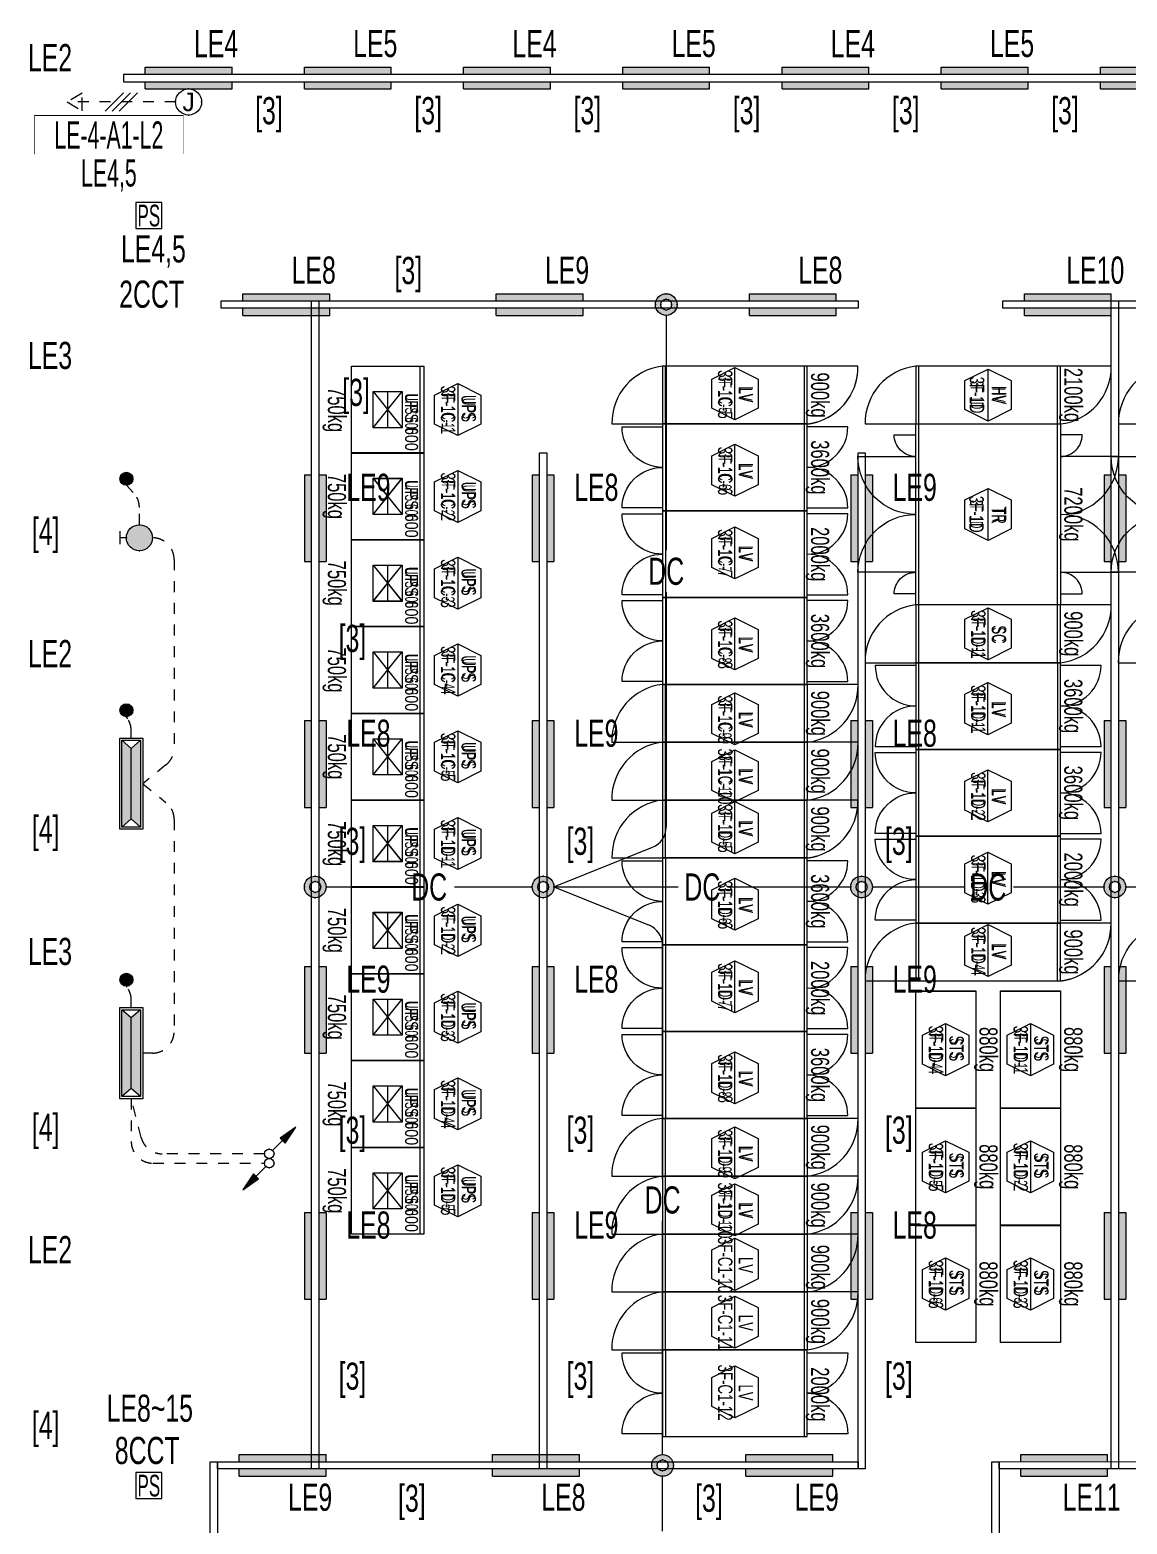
# Model space of a CAD drawing. Header units: millimetres. Extents: x 86947 to 500447, y -530175 to 1059536.
# Drawn here: x 100711 to 115873, y 483193 to 503852 of the extents above; entities that cross this region are included whole.
import ezdxf
from ezdxf.enums import TextEntityAlignment as Align

# ---------------------------------------------------------------- set-up
doc = ezdxf.new("R2010")
doc.units = ezdxf.units.MM
doc.header["$LTSCALE"] = 150
doc.set_wipeout_variables(frame=1)
doc.linetypes.add('D1', pattern=[3, 1, -1, 1])
for name, color, linetype in [('------01 Distribution Panel', 3, 'Continuous'), ('------03 Lighting Fixture', 3, 'Continuous'), ('------04 Lighting Switch', 2, 'Continuous'), ('------04 Number of Strands (가닥수)', 1, 'Continuous'), ('-----20 General Symbol', 3, 'Continuous'), ('-----23 Concealed or Exposed Wire', 4, 'D1'), ('-----25 Emergency Lighting Embeded Wire in Ceiling or Wall', 1, 'Continuous'), ('-----28 Race Way', 1, 'Continuous'), ('-----33 Equipment', 5, 'Continuous'), ('-----36 Dimension', 1, 'Continuous')]:
    doc.layers.add(name, color=color, linetype=linetype)
doc.styles.add('ELEC', font='Dotum.ttf')

# ---------------------------------------------------------------- blocks, each defined once
blk = doc.blocks.new('D01')
at = {"linetype": 'Continuous'}
blk.add_circle((0, 0), 150, dxfattribs=at)
for p in [(-150, 0), (0, 150), (150, 0), (0, -150)]:
    blk.add_point(p)
blk = doc.blocks.new('E01')
h = blk.add_hatch(color=256)
edge = h.paths.add_edge_path(flags=17)
edge.add_arc((0, 0), 75, 0, 360)
edge = h.paths.add_edge_path()
edge.add_arc((0, 0), 150, 0, 360)
blk.add_blockref('D01', (0, 0))
at = {"xscale": 0.5, "yscale": 0.5, "zscale": 0.5}
blk.add_blockref('D01', (0, 0), dxfattribs=at)
blk = doc.blocks.new('*U16')
blk.add_lwpolyline([(150, 0), (-150, 0), (-150, -300), (150, -300)], close=True)
at = {"style": 'ELEC', "width": 0.6}
blk.add_text('PS', height=250, dxfattribs=at).set_placement((0, -150), align=Align.MIDDLE)
blk = doc.blocks.new('*U13')
h = blk.add_hatch(color=256)
edge = h.paths.add_edge_path()
edge.add_arc((0, -75), 75, 0, 360)
blk.add_circle((0, -75), 75)
blk = doc.blocks.new('D06')
for p, q in [((-75, 0), (0, 0)), ((0, -75), (0, 75))]:
    blk.add_line(p, q)
at = {"linetype": 'Continuous'}
blk.add_circle((-225, 0), 150, dxfattribs=at)
for p in [(-375, 0), (-225, 150), (-75, 0), (-225, -150)]:
    blk.add_point(p)
blk = doc.blocks.new('E06')
blk.add_hatch(color=256).paths.add_polyline_path([(-75, 0, 1), (-375, 0, 1)])
blk.add_blockref('D06', (0, 0))
blk = doc.blocks.new('벽부 비상등')
h = blk.add_hatch(color=0)
h.dxf.hatch_style = 1
h.paths.add_polyline_path([(0, 488), (-128, 600), (-128, -600), (0, -488)])
h = blk.add_hatch(color=0)
h.dxf.hatch_style = 1
h.paths.add_polyline_path([(128, 600), (0, 488), (0, -488), (128, -600)])
at = {"color": 1}
for p, q in [((-128, 600), (0, 488)), ((0, 488), (128, 600)), ((0, -488), (0, 488)), ((-128, -600), (0, -488)), ((0, -488), (128, -600))]:
    blk.add_line(p, q, dxfattribs=at)
blk.add_lwpolyline([(158, -630), (158, 630), (-158, 630), (-158, -630)], close=True)
blk.add_lwpolyline([(128, -600), (128, 600), (-128, 600), (-128, -600)], close=True, dxfattribs=at)
blk = doc.blocks.new('E17')
h = blk.add_hatch(color=256)
h.paths.add_polyline_path([(600, 100), (-600, 100), (-600, 0), (600, 0)])
h.paths.add_polyline_path([(600, -100), (-600, -100), (-600, -200), (600, -200)])
for p, q in [((-600, 100), (600, 100)), ((-600, 100), (-600, 0)), ((600, 100), (600, 0)), ((600, 100), (600, 0)), ((-600, -100), (-600, -200)), ((-600, -200), (600, -200)), ((600, -100), (600, -200))]:
    blk.add_line(p, q)
blk = doc.blocks.new('O01')
blk.add_hatch(color=256).paths.add_polyline_path([(-149, -218), (-218, -149), (-368, -368)])
blk.add_line((-46, -46), (-184, -184))
blk.add_lwpolyline([(-368, -368), (-149, -218), (-218, -149), (-368, -368)])
blk.add_circle((0, 0), 65)
for p in [(-65, 0), (-65, 0), (0, 65), (0, 65), (65, 0), (65, 0), (0, -65), (0, -65)]:
    blk.add_point(p)
blk = doc.blocks.new('O04')
blk.add_circle((0, 0), 150)
for p in [(-150, 0), (0, 150), (150, 0), (0, -150)]:
    blk.add_point(p)
at = {"style": 'ELEC'}
blk.add_text('J', height=214, dxfattribs=at).set_placement((0, 0), align=Align.MIDDLE)
blk = doc.blocks.new('O07')
blk.add_lwpolyline([(0, -100), (173, 0), (0, 100)], close=True)
blk = doc.blocks.new('1234')
at = {"layer": '-----33 Equipment'}
for p, q in [((358404, 676199), (358404, 677402)), ((361795, 676603), (361795, 677403)), ((363713, 676603), (363713, 677403)), ((365295, 676603), (365295, 677403)), ((367213, 676603), (367213, 677403)), ((357753, 677052), (358155, 676552)), ((357753, 676552), (358155, 677052)), ((357954, 677052), (357954, 676552)), ((358604, 677002, 0), (358924, 677162, 0)), ((358604, 676601, 0), (358604, 677002, 0)), ((358924, 677162, 0), (358924, 676442, 0)), ((358924, 677162, 0), (359244, 677002, 0)), ((359244, 677002, 0), (359244, 676601, 0)), ((358924, 676442, 0), (358604, 676601, 0)), ((359244, 676601, 0), (358924, 676442, 0)), ((361793, 676603), (361793, 675403)), ((363711, 676603), (363711, 675403)), ((365295, 674103), (365295, 676603)), ((367209, 674103), (367209, 676603)), ((358404, 674999), (358404, 676202)), ((358604, 675802, 0), (358924, 675962, 0)), ((358924, 675962, 0), (358924, 675242, 0)), ((358924, 675962, 0), (359244, 675802, 0)), ((357753, 675852), (358155, 675352)), ((357753, 675352), (358155, 675852)), ((357954, 675852), (357954, 675352)), ((358604, 675401, 0), (358604, 675802, 0)), ((359244, 675802, 0), (359244, 675401, 0)), ((358924, 675242, 0), (358604, 675401, 0)), ((359244, 675401, 0), (358924, 675242, 0)), ((361793, 675403), (361793, 674203)), ((363711, 675403), (363711, 674203)), ((358404, 673799), (358404, 675002)), ((358604, 674602, 0), (358924, 674762, 0)), ((358924, 674762, 0), (358924, 674042, 0)), ((358924, 674762, 0), (359244, 674602, 0)), ((357753, 674652), (358155, 674152)), ((357753, 674152), (358155, 674652)), ((357954, 674652), (357954, 674152)), ((358604, 674201, 0), (358604, 674602, 0)), ((359244, 674602, 0), (359244, 674201, 0)), ((358924, 674042, 0), (358604, 674201, 0)), ((359244, 674201, 0), (358924, 674042, 0)), ((361793, 674203), (361793, 673003)), ((363711, 674203), (363711, 673003)), ((365293, 673303), (365293, 674103)), ((367213, 673303), (367213, 674103)), ((358404, 672599), (358404, 673802)), ((358604, 673402, 0), (358924, 673562, 0)), ((358924, 673562, 0), (358924, 672842, 0)), ((358924, 673562, 0), (359244, 673402, 0)), ((357753, 673452), (358155, 672952)), ((357753, 672952), (358155, 673452)), ((357954, 673452), (357954, 672952)), ((358604, 673001, 0), (358604, 673402, 0)), ((359244, 673402, 0), (359244, 673001, 0)), ((365292, 673303), (365292, 672103)), ((367210, 673303), (367210, 672103)), ((358924, 672842, 0), (358604, 673001, 0)), ((359244, 673001, 0), (358924, 672842, 0)), ((361794, 672203), (361794, 673003)), ((363714, 672203), (363714, 673003)), ((358404, 671399), (358404, 672602)), ((357753, 672252), (358155, 671752)), ((357753, 671752), (358155, 672252)), ((357954, 672252), (357954, 671752)), ((358604, 672202, 0), (358924, 672362, 0)), ((358924, 672362, 0), (358924, 671642, 0)), ((358924, 672362, 0), (359244, 672202, 0)), ((358604, 671801, 0), (358604, 672202, 0)), ((359244, 672202, 0), (359244, 671801, 0)), ((361794, 671403), (361794, 672203)), ((363714, 671403), (363714, 672203)), ((365292, 672103), (365292, 670903)), ((367210, 672103), (367210, 670903)), ((358924, 671642, 0), (358604, 671801, 0)), ((359244, 671801, 0), (358924, 671642, 0)), ((358404, 670199), (358404, 671402)), ((361795, 670603), (361795, 671403)), ((363713, 670603), (363713, 671403)), ((357753, 671052), (358155, 670552)), ((357753, 670552), (358155, 671052)), ((357954, 671052), (357954, 670552)), ((358604, 671002, 0), (358924, 671162, 0)), ((358604, 670601, 0), (358604, 671002, 0)), ((358924, 671162, 0), (358924, 670442, 0)), ((358924, 671162, 0), (359244, 671002, 0)), ((359244, 671002, 0), (359244, 670601, 0)), ((365292, 670903), (365292, 669703)), ((367210, 670903), (367210, 669703)), ((358924, 670442, 0), (358604, 670601, 0)), ((359244, 670601, 0), (358924, 670442, 0)), ((361793, 670603), (361793, 669403)), ((363711, 670603), (363711, 669403)), ((358404, 668999), (358404, 670202)), ((357753, 669852), (358155, 669352)), ((357753, 669352), (358155, 669852)), ((357954, 669852), (357954, 669352)), ((358604, 669802, 0), (358924, 669962, 0)), ((358604, 669401, 0), (358604, 669802, 0)), ((358924, 669962, 0), (358924, 669242, 0)), ((358924, 669962, 0), (359244, 669802, 0)), ((359244, 669802, 0), (359244, 669401, 0)), ((365294, 668903), (365294, 669703)), ((367212, 668903), (367212, 669703)), ((358924, 669242, 0), (358604, 669401, 0)), ((359244, 669401, 0), (358924, 669242, 0)), ((361793, 669403), (361793, 668203)), ((363711, 669403), (363711, 668203)), ((358404, 667799), (358404, 669002)), ((358604, 668602, 0), (358924, 668762, 0)), ((358924, 668762, 0), (358924, 668042, 0)), ((358924, 668762, 0), (359244, 668602, 0)), ((357753, 668652), (358155, 668152)), ((357753, 668152), (358155, 668652)), ((357954, 668652), (357954, 668152)), ((358604, 668201, 0), (358604, 668602, 0)), ((359244, 668602, 0), (359244, 668201, 0)), ((358924, 668042, 0), (358604, 668201, 0)), ((359244, 668201, 0), (358924, 668042, 0)), ((361793, 668203), (361793, 667003)), ((358404, 666599), (358404, 667802)), ((358604, 667402, 0), (358924, 667562, 0)), ((358924, 667562, 0), (358924, 666842, 0)), ((358924, 667562, 0), (359244, 667402, 0)), ((357753, 667452), (358155, 666952)), ((357753, 666952), (358155, 667452)), ((357954, 667452), (357954, 666952)), ((358604, 667001, 0), (358604, 667402, 0)), ((359244, 667402, 0), (359244, 667001, 0)), ((358924, 666842, 0), (358604, 667001, 0)), ((359244, 667001, 0), (358924, 666842, 0)), ((361794, 666203), (361794, 667003)), ((363714, 666203), (363714, 667003)), ((358404, 665399), (358404, 666602)), ((357753, 666252), (358155, 665752)), ((357753, 665752), (358155, 666252)), ((357954, 666252), (357954, 665752)), ((358604, 666202, 0), (358924, 666362, 0)), ((358924, 666362, 0), (358924, 665642, 0)), ((358924, 666362, 0), (359244, 666202, 0)), ((358604, 665801, 0), (358604, 666202, 0)), ((359244, 666202, 0), (359244, 665801, 0)), ((361794, 665403), (361794, 666203)), ((363714, 665403), (363714, 666203)), ((358924, 665642, 0), (358604, 665801, 0)), ((359244, 665801, 0), (358924, 665642, 0))]:
    blk.add_line(p, q, dxfattribs=at)
for points in [[(357454, 676202), (357454, 677402), (358454, 677402), (358454, 676202)], [(358155, 676552), (357753, 676552), (357753, 677052), (358155, 677052)], [(357454, 675002), (357454, 676202), (358454, 676202), (358454, 675002)], [(358155, 675352), (357753, 675352), (357753, 675852), (358155, 675852)], [(357454, 673802), (357454, 675002), (358454, 675002), (358454, 673802)], [(358155, 674152), (357753, 674152), (357753, 674652), (358155, 674652)], [(357454, 672602), (357454, 673802), (358454, 673802), (358454, 672602)], [(358155, 672952), (357753, 672952), (357753, 673452), (358155, 673452)], [(357454, 671402), (357454, 672602), (358454, 672602), (358454, 671402)], [(358155, 671752), (357753, 671752), (357753, 672252), (358155, 672252)], [(357454, 670202), (357454, 671402), (358454, 671402), (358454, 670202)], [(358155, 670552), (357753, 670552), (357753, 671052), (358155, 671052)], [(357454, 669002), (357454, 670202), (358454, 670202), (358454, 669002)], [(358155, 669352), (357753, 669352), (357753, 669852), (358155, 669852)], [(357454, 667802), (357454, 669002), (358454, 669002), (358454, 667802)], [(358155, 668152), (357753, 668152), (357753, 668652), (358155, 668652)], [(357454, 666602), (357454, 667802), (358454, 667802), (358454, 666602)], [(358155, 666952), (357753, 666952), (357753, 667452), (358155, 667452)], [(357454, 665402), (357454, 666602), (358454, 666602), (358454, 665402)], [(358155, 665752), (357753, 665752), (357753, 666252), (358155, 666252)]]:
    blk.add_lwpolyline(points, close=True, dxfattribs=at)
at = {"layer": '-----33 Equipment', "elevation": 0}
for points in [[(361753, 677403, 0.385743), (361053, 676603), (361753, 676603)], [(363753, 676603, 0.385743), (364453, 677403), (363753, 677403)], [(365253, 677403, 0.385743), (364553, 676603), (365253, 676603)], [(367253, 676603, 0.385743), (367953, 677403), (367253, 677403)], [(368753, 677403, 0.385743), (368053, 676603), (368753, 676603)], [(361753, 675443), (361193, 675443, -0.414214), (361753, 676003, -0.414214), (361193, 676563), (361193, 676563), (361753, 676563)], [(363753, 675443), (364313, 675443, 0.414214), (363753, 676003, 0.414214), (364313, 676563), (363753, 676563)], [(365253, 674253), (364953, 674253, -0.414214), (365253, 674553), (364453, 674553, -0.414214), (365253, 675353, -0.414214), (364453, 676153), (365253, 676153, -0.414214), (364953, 676453), (365253, 676453)], [(367253, 674253), (367553, 674253, 0.414214), (367253, 674553), (368053, 674553, 0.414214), (367253, 675353, 0.414214), (368053, 676153), (367253, 676153, 0.414214), (367553, 676453), (367253, 676453)], [(368753, 674253), (368453, 674253, -0.414214), (368753, 674553), (367953, 674553, -0.414214), (368753, 675353, -0.414214), (367953, 676153), (368753, 676153, -0.414214), (368453, 676453), (368753, 676453)], [(361753, 674243), (361193, 674243, -0.414214), (361753, 674803, -0.414214), (361193, 675363), (361193, 675363), (361753, 675363)], [(363753, 674243), (364313, 674243, 0.414214), (363753, 674803, 0.414214), (364313, 675363), (363753, 675363)], [(361753, 673043), (361193, 673043, -0.414214), (361753, 673603, -0.414214), (361193, 674163), (361193, 674163), (361753, 674163)], [(363753, 673043), (364313, 673043, 0.414214), (363753, 673603, 0.414214), (364313, 674163), (363753, 674163)], [(363753, 673043), (364313, 673043, 0.414214), (363753, 673603, 0.414214), (364313, 674163), (363753, 674163)], [(365251, 674103, 0.385743), (364551, 673303), (365251, 673303)], [(367253, 673303, 0.385743), (367953, 674103), (367253, 674103)], [(368751, 674103, 0.385743), (368051, 673303), (368751, 673303)], [(365252, 673263), (364692, 673263), (364692, 673263, 0.414214), (365252, 672703, 0.414214), (364692, 672143), (365252, 672143)], [(367252, 672143), (367812, 672143, 0.414214), (367252, 672703, 0.414214), (367812, 673263), (367252, 673263)], [(361752, 673003, 0.385743), (361052, 672203), (361752, 672203)], [(363754, 672203, 0.385743), (364454, 673003), (363754, 673003)], [(361752, 672203, 0.385743), (361052, 671403), (361752, 671403)], [(363754, 671403, 0.385743), (364454, 672203), (363754, 672203)], [(365252, 670943), (364692, 670943, -0.414214), (365252, 671503, -0.414214), (364692, 672063), (364692, 672063), (365252, 672063)], [(367252, 670943), (367812, 670943, 0.414214), (367252, 671503, 0.414214), (367812, 672063), (367252, 672063)], [(361753, 671403, 0.385743), (361053, 670603), (361753, 670603)], [(363753, 670603, 0.385743), (364453, 671403), (363753, 671403)], [(365252, 669743), (364692, 669743, -0.414214), (365252, 670303, -0.414214), (364692, 670863), (364692, 670863), (365252, 670863)], [(367252, 669743), (367812, 669743, 0.414214), (367252, 670303, 0.414214), (367812, 670863), (367252, 670863)], [(361753, 669443), (361193, 669443, -0.414214), (361753, 670003, -0.414214), (361193, 670563), (361193, 670563), (361753, 670563)], [(363753, 669443), (364313, 669443, 0.414214), (363753, 670003, 0.414214), (364313, 670563), (363753, 670563)], [(365252, 669703, 0.385743), (364552, 668903), (365252, 668903)], [(367252, 668903, 0.385743), (367952, 669703), (367252, 669703)], [(368752, 669703, 0.385743), (368052, 668903), (368752, 668903)], [(361753, 668243), (361193, 668243, -0.414214), (361753, 668803, -0.414214), (361193, 669363), (361193, 669363), (361753, 669363)], [(363753, 668243), (364313, 668243, 0.414214), (363753, 668803, 0.414214), (364313, 669363), (363753, 669363)], [(361753, 667043), (361193, 667043, -0.414214), (361753, 667603, -0.414214), (361193, 668163), (361193, 668163), (361753, 668163)], [(363753, 667043), (364313, 667043, 0.414214), (363753, 667603, 0.414214), (364313, 668163), (363753, 668163)], [(363753, 667043), (364313, 667043, 0.414214), (363753, 667603, 0.414214), (364313, 668163), (363753, 668163)], [(363753, 667043), (364313, 667043, 0.414214), (363753, 667603, 0.414214), (364313, 668163), (363753, 668163)], [(363753, 667043), (364313, 667043, 0.414214), (363753, 667603, 0.414214), (364313, 668163), (363753, 668163)], [(361752, 667003, 0.385743), (361052, 666203), (361752, 666203)], [(363754, 666203, 0.385743), (364454, 667003), (363754, 667003)], [(361752, 666203, 0.385743), (361052, 665403), (361752, 665403)], [(363754, 665403, 0.385743), (364454, 666203), (363754, 666203)]]:
    blk.add_lwpolyline(points, format="xyb", dxfattribs=at)
for points in [[(363753, 676603), (363753, 677403), (361753, 677403), (361753, 676603)], [(367253, 676603), (367253, 677403), (365253, 677403), (365253, 676603)], [(361753, 676603), (361753, 675403), (363753, 675403), (363753, 676603)], [(365253, 674103), (365253, 676603), (367253, 676603), (367253, 674103)], [(361753, 675403), (361753, 674203), (363753, 674203), (363753, 675403)], [(361753, 674203), (361753, 673003), (363753, 673003), (363753, 674203)], [(367253, 673303), (367253, 674103), (365251, 674103), (365251, 673303)], [(365252, 673303), (365252, 672103), (367252, 672103), (367252, 673303)], [(363754, 672203), (363754, 673003), (361752, 673003), (361752, 672203)], [(363754, 671403), (363754, 672203), (361752, 672203), (361752, 671403)], [(365252, 672103), (365252, 670903), (367252, 670903), (367252, 672103)], [(363753, 670603), (363753, 671403), (361753, 671403), (361753, 670603)], [(365252, 670903), (365252, 669703), (367252, 669703), (367252, 670903)], [(361753, 670603), (361753, 669403), (363753, 669403), (363753, 670603)], [(367252, 668903), (367252, 669703), (365252, 669703), (365252, 668903)], [(361753, 669403), (361753, 668203), (363753, 668203), (363753, 669403)], [(361753, 668203), (361753, 667003), (363753, 667003), (363753, 668203)], [(363754, 666203), (363754, 667003), (361752, 667003), (361752, 666203)], [(363754, 665403), (363754, 666203), (361752, 666203), (361752, 665403)]]:
    blk.add_lwpolyline(points, close=True, dxfattribs=at)
for points in [[(362753, 676662), (362753, 677382), (363073, 677222), (363073, 676821), (362753, 676662), (362433, 676821), (362433, 677222), (362753, 677382)], [(366251, 676643), (366251, 677363), (366571, 677204), (366571, 676803), (366251, 676643), (365931, 676803), (365931, 677204), (366251, 677363)], [(362753, 675603), (362753, 676323), (363073, 676163), (363073, 675762), (362753, 675603), (362433, 675762), (362433, 676163), (362753, 676323)], [(366251, 674993), (366251, 675713), (366571, 675554), (366571, 675153), (366251, 674993), (365931, 675153), (365931, 675554), (366251, 675713)], [(362753, 674462), (362753, 675182), (363073, 675022), (363073, 674621), (362753, 674462), (362433, 674621), (362433, 675022), (362753, 675182)], [(362753, 673203), (362753, 673923), (363073, 673763), (363073, 673362), (362753, 673203), (362433, 673362), (362433, 673763), (362753, 673923)], [(366251, 673342), (366251, 674062), (366571, 673903), (366571, 673502), (366251, 673342), (365931, 673502), (365931, 673903), (366251, 674062)], [(362753, 672165), (362753, 672885), (363073, 672725), (363073, 672324), (362753, 672165), (362433, 672324), (362433, 672725), (362753, 672885)], [(366250, 672307), (366250, 673027), (366570, 672868), (366570, 672467), (366250, 672307), (365930, 672467), (365930, 672868), (366250, 673027)], [(362753, 671379), (362753, 672099), (363073, 671939), (363073, 671538), (362753, 671379), (362433, 671538), (362433, 671939), (362753, 672099)], [(366250, 671103), (366250, 671823), (366570, 671663), (366570, 671262), (366250, 671103), (365930, 671262), (365930, 671663), (366250, 671823)], [(362753, 670662), (362753, 671382), (363073, 671222), (363073, 670821), (362753, 670662), (362433, 670821), (362433, 671222), (362753, 671382)], [(366250, 669962), (366250, 670682), (366570, 670522), (366570, 670121), (366250, 669962), (365930, 670121), (365930, 670522), (366250, 670682)], [(362753, 669603), (362753, 670323), (363073, 670163), (363073, 669762), (362753, 669603), (362433, 669762), (362433, 670163), (362753, 670323)], [(366252, 668962), (366252, 669682), (366572, 669522), (366572, 669121), (366252, 668962), (365932, 669121), (365932, 669522), (366252, 669682)], [(362753, 668462), (362753, 669182), (363073, 669022), (363073, 668621), (362753, 668462), (362433, 668621), (362433, 669022), (362753, 669182)], [(365252, 667143), (365252, 668763), (366082, 668763), (366082, 667143), (365252, 667143)], [(366424, 667143), (366424, 668763), (367254, 668763), (367254, 667143), (366424, 667143)], [(365665, 668313), (365665, 667593), (365345, 667753), (365345, 668154), (365665, 668313), (365985, 668154), (365985, 667753), (365665, 667593)], [(366837, 668313), (366837, 667593), (366517, 667753), (366517, 668154), (366837, 668313), (367157, 668154), (367157, 667753), (366837, 667593)], [(362753, 667203), (362753, 667923), (363073, 667763), (363073, 667362), (362753, 667203), (362433, 667362), (362433, 667763), (362753, 667923)], [(365252, 665523), (365252, 667143), (366082, 667143), (366082, 665523), (365252, 665523)], [(366424, 665523), (366424, 667143), (367254, 667143), (367254, 665523), (366424, 665523)], [(362753, 666165), (362753, 666885), (363073, 666725), (363073, 666324), (362753, 666165), (362433, 666324), (362433, 666725), (362753, 666885)], [(365665, 666693), (365665, 665973), (365345, 666133), (365345, 666534), (365665, 666693), (365985, 666534), (365985, 666133), (365665, 665973)], [(366837, 666693), (366837, 665973), (366517, 666133), (366517, 666534), (366837, 666693), (367157, 666534), (367157, 666133), (366837, 665973)], [(362753, 665379), (362753, 666099), (363073, 665939), (363073, 665538), (362753, 665379), (362433, 665538), (362433, 665939), (362753, 666099)], [(365252, 663903), (365252, 665523), (366082, 665523), (366082, 663903), (365252, 663903)], [(366424, 663903), (366424, 665523), (367254, 665523), (367254, 663903), (366424, 663903)], [(365665, 665073), (365665, 664353), (365345, 664513), (365345, 664914), (365665, 665073), (365985, 664914), (365985, 664513), (365665, 664353)], [(366837, 665073), (366837, 664353), (366517, 664513), (366517, 664914), (366837, 665073), (367157, 664914), (367157, 664513), (366837, 664353)]]:
    blk.add_lwpolyline(points, dxfattribs=at)
at = {"layer": '-----33 Equipment', "style": 'ELEC', "width": 0.6}
for s, p in [('3F-1C-5', (362619, 677012, 0)), ('3F-1C-1', (358790, 676797, 0)), ('LV', (362904, 677012, 0)), ('3F-1D', (366099, 677003, 0)), ('HV', (366402, 677003, 0)), ('UPS', (359075, 676818, 0)), ('3F-1C-6', (362619, 675953, 0)), ('LV', (362904, 675953, 0)), ('3F-1C-2', (358790, 675597, 0)), ('UPS', (359075, 675618, 0)), ('3F-1D', (366092, 675356, 0)), ('TR', (366402, 675344, 0)), ('3F-1C-7', (362619, 674812, 0)), ('LV', (362904, 674812, 0)), ('3F-1C-3', (358790, 674397, 0)), ('UPS', (359075, 674418, 0)), ('3F-1D-1', (366117, 673693, 0)), ('3F-1C-8', (362619, 673553, 0)), ('SC', (366402, 673693, 0)), ('LV', (362904, 673553, 0)), ('3F-1C-4', (358790, 673197, 0)), ('UPS', (359075, 673218, 0)), ('3F-1D-1', (366116, 672658, 0)), ('3F-1C-9', (362619, 672515, 0)), ('LV', (366401, 672658, 0)), ('LV', (362904, 672515, 0)), ('3F-1C-5', (358790, 671997, 0)), ('UPS', (359075, 672018, 0)), ('3F-1C-10', (362619, 671730, 0)), ('LV', (362904, 671730, 0)), ('3F-1D-2', (366116, 671453, 0)), ('LV', (366401, 671453, 0)), ('3F-1D-5', (362619, 671012, 0)), ('3F-1D-1', (358790, 670797, 0)), ('LV', (362904, 671012, 0)), ('UPS', (359075, 670818, 0)), ('3F-1D-3', (366116, 670312, 0)), ('LV', (366401, 670312, 0)), ('3F-1D-6', (362619, 669953, 0)), ('LV', (362904, 669953, 0)), ('3F-1D-2', (358790, 669597, 0)), ('UPS', (359075, 669618, 0)), ('3F-1D-4', (366118, 669312, 0)), ('LV', (366403, 669312, 0)), ('3F-1D-7', (362619, 668812, 0)), ('LV', (362904, 668812, 0)), ('3F-1D-3', (358790, 668397, 0)), ('UPS', (359075, 668418, 0)), ('3F-1D-4', (365531, 667948, 0)), ('3F-1D-1', (366703, 667948, 0)), ('STS', (365816, 667970, 0)), ('STS', (366988, 667970, 0)), ('3F-1D-8', (362619, 667553, 0)), ('LV', (362904, 667553, 0)), ('3F-1D-4', (358790, 667197, 0)), ('UPS', (359075, 667218, 0)), ('3F-1D-9', (362619, 666515, 0)), ('LV', (362904, 666515, 0)), ('3F-1D-5', (365531, 666328, 0)), ('STS', (365816, 666350, 0)), ('3F-1D-2', (366703, 666328, 0)), ('STS', (366988, 666350, 0)), ('3F-1D-5', (358790, 665997, 0)), ('UPS', (359075, 666018, 0)), ('3F-1D-10', (362619, 665730, 0)), ('LV', (362904, 665730, 0)), ('3F-1D-6', (365531, 664708, 0)), ('STS', (365816, 664730, 0)), ('3F-1D-3', (366703, 664708, 0)), ('STS', (366988, 664730, 0))]:
    blk.add_text(s, height=180, rotation=270, dxfattribs=at).set_placement(p, align=Align.MIDDLE_CENTER)
for p in [(358285, 677026), (358285, 675826), (358285, 674626), (358285, 673426), (358285, 672226), (358285, 671026), (358285, 669826), (358285, 668626), (358285, 667426), (358285, 666226)]:
    blk.add_text('UPS 600', height=180, rotation=270, dxfattribs=at).set_placement(p, align=Align.MIDDLE_LEFT)
blk = doc.blocks.new('*U45')
at = {"color": 0}
for p, q in [((-186, -106), (26, 106)), ((-106, -106), (106, 106)), ((-26, -106), (186, 106))]:
    blk.add_line(p, q, dxfattribs=at)
blk = doc.blocks.new('STS-R')
blk.add_lwpolyline([(886994, -128588), (888614, -128588), (888614, -129418), (886994, -129418), (886994, -128588)])
blk = doc.blocks.new('UPS 600kV')
at = {"layer": '-----33 Equipment'}
for p, q in [((800, 850), (-402, 850)), ((-52, 199), (448, 601)), ((448, 199), (-52, 601)), ((-52, 400), (448, 400))]:
    blk.add_line(p, q, dxfattribs=at)
for points in [[(798, -100), (-402, -100), (-402, 900), (798, 900)], [(448, 601), (448, 199), (-52, 199), (-52, 601)]]:
    blk.add_lwpolyline(points, close=True, dxfattribs=at)
at = {"layer": '-----33 Equipment', "style": 'ELEC', "width": 0.85}
blk.add_text('UPS 600', height=178.2, dxfattribs=at).set_placement((-26, 731), align=Align.MIDDLE_LEFT)
blk = doc.blocks.new('전기실 장비배치')
at = {"layer": '-----33 Equipment'}
for p, q in [((109495, 498403, 0), (109495, 499203, 0)), ((111413, 498403, 0), (111413, 499203, 0)), ((112995, 498403, 0), (112995, 499203, 0)), ((114913, 498403, 0), (114913, 499203, 0)), ((109493, 498403, 0), (109493, 497203, 0)), ((111411, 498403, 0), (111411, 497203, 0)), ((112995, 495903, 0), (112995, 498403, 0)), ((114909, 495903, 0), (114909, 498403, 0)), ((109493, 497203, 0), (109493, 496003, 0)), ((111411, 497203, 0), (111411, 496003, 0)), ((109493, 496003, 0), (109493, 494803, 0)), ((111411, 496003, 0), (111411, 494803, 0)), ((112993, 495103, 0), (112993, 495903, 0)), ((114913, 495103, 0), (114913, 495903, 0)), ((112992, 495103, 0), (112992, 493903, 0)), ((114910, 495103, 0), (114910, 493903, 0)), ((109494, 494003, 0), (109494, 494803, 0)), ((111414, 494003, 0), (111414, 494803, 0)), ((109494, 493203, 0), (109494, 494003, 0)), ((111414, 493203, 0), (111414, 494003, 0)), ((112992, 493903, 0), (112992, 492703, 0)), ((114910, 493903, 0), (114910, 492703, 0)), ((109495, 492403, 0), (109495, 493203, 0)), ((111413, 492403, 0), (111413, 493203, 0)), ((112992, 492703, 0), (112992, 491503, 0)), ((114910, 492703, 0), (114910, 491503, 0)), ((109493, 492403, 0), (109493, 491203, 0)), ((111411, 492403, 0), (111411, 491203, 0)), ((112994, 490703, 0), (112994, 491503, 0)), ((114912, 490703, 0), (114912, 491503, 0)), ((109493, 491203, 0), (109493, 490003, 0)), ((111411, 491203, 0), (111411, 490003, 0)), ((109493, 490003, 0), (109493, 488803, 0)), ((111411, 490003, 0), (111411, 488803, 0)), ((109494, 488003, 0), (109494, 488803, 0)), ((111414, 488003, 0), (111414, 488803, 0)), ((109494, 487203, 0), (109494, 488003, 0)), ((111414, 487203, 0), (111414, 488003, 0)), ((109494, 486403, 0), (109494, 487203, 0)), ((111414, 486403, 0), (111414, 487203, 0)), ((109494, 485603, 0), (109494, 486403, 0)), ((111414, 485603, 0), (111414, 486403, 0)), ((109493, 485603, 0), (109493, 484403, 0)), ((111411, 485603, 0), (111411, 484403, 0))]:
    blk.add_line(p, q, dxfattribs=at)
at = {"layer": '-----33 Equipment', "elevation": 0}
for points in [[(109453, 499203, 0.385743), (108753, 498403), (109453, 498403)], [(112953, 499203, 0.385743), (112253, 498403), (112953, 498403)], [(114953, 498403, 0.385743), (115653, 499203), (114953, 499203)], [(116453, 499203, 0.385743), (115753, 498403), (116453, 498403)], [(109453, 497243), (108893, 497243, -0.414214), (109453, 497803, -0.414214), (108893, 498363), (108893, 498363), (109453, 498363)], [(111453, 497243), (112013, 497243, 0.414214), (111453, 497803, 0.414214), (112013, 498363), (111453, 498363)], [(112953, 496053), (112653, 496053, -0.414214), (112953, 496353), (112153, 496353, -0.414214), (112953, 497153, -0.414214), (112153, 497953), (112953, 497953, -0.414214), (112653, 498253), (112953, 498253)], [(114953, 496053), (115253, 496053, 0.414214), (114953, 496353), (115753, 496353, 0.414214), (114953, 497153, 0.414214), (115753, 497953), (114953, 497953, 0.414214), (115253, 498253), (114953, 498253)], [(116453, 496053), (116153, 496053, -0.414214), (116453, 496353), (115653, 496353, -0.414214), (116453, 497153, -0.414214), (115653, 497953), (116453, 497953, -0.414214), (116153, 498253), (116453, 498253)], [(109453, 496043), (108893, 496043, -0.414214), (109453, 496603, -0.414214), (108893, 497163), (108893, 497163), (109453, 497163)], [(111453, 496043), (112013, 496043, 0.414214), (111453, 496603, 0.414214), (112013, 497163), (111453, 497163)], [(109453, 494843), (108893, 494843, -0.414214), (109453, 495403, -0.414214), (108893, 495963), (108893, 495963), (109453, 495963)], [(111453, 494843), (112013, 494843, 0.414214), (111453, 495403, 0.414214), (112013, 495963), (111453, 495963)], [(111453, 494843), (112013, 494843, 0.414214), (111453, 495403, 0.414214), (112013, 495963), (111453, 495963)], [(112951, 495903, 0.385743), (112251, 495103), (112951, 495103)], [(114953, 495103, 0.385743), (115653, 495903), (114953, 495903)], [(116451, 495903, 0.385743), (115751, 495103), (116451, 495103)], [(112952, 495063), (112392, 495063), (112392, 495063, 0.414214), (112952, 494503, 0.414214), (112392, 493943), (112952, 493943)], [(114952, 493943), (115512, 493943, 0.414214), (114952, 494503, 0.414214), (115512, 495063), (114952, 495063)], [(109452, 494803, 0.385743), (108752, 494003), (109452, 494003)], [(111454, 494003, 0.385743), (112154, 494803), (111454, 494803)], [(109452, 494003, 0.385743), (108752, 493203), (109452, 493203)], [(111454, 493203, 0.385743), (112154, 494003), (111454, 494003)], [(112952, 492743), (112392, 492743, -0.414214), (112952, 493303, -0.414214), (112392, 493863), (112392, 493863), (112952, 493863)], [(114952, 492743), (115512, 492743, 0.414214), (114952, 493303, 0.414214), (115512, 493863), (114952, 493863)], [(109453, 493203, 0.385743), (108753, 492403), (109453, 492403)], [(112952, 491543), (112392, 491543, -0.414214), (112952, 492103, -0.414214), (112392, 492663), (112392, 492663), (112952, 492663)], [(114952, 491543), (115512, 491543, 0.414214), (114952, 492103, 0.414214), (115512, 492663), (114952, 492663)], [(109453, 491243), (108893, 491243, -0.414214), (109453, 491803, -0.414214), (108893, 492363), (108893, 492363), (109453, 492363)], [(111453, 491243), (112013, 491243, 0.414214), (111453, 491803, 0.414214), (112013, 492363), (111453, 492363)], [(112952, 491503, 0.385743), (112252, 490703), (112952, 490703)], [(116452, 491503, 0.385743), (115752, 490703), (116452, 490703)], [(109453, 490043), (108893, 490043, -0.414214), (109453, 490603, -0.414214), (108893, 491163), (108893, 491163), (109453, 491163)], [(111453, 490043), (112013, 490043, 0.414214), (111453, 490603, 0.414214), (112013, 491163), (111453, 491163)], [(109453, 488843), (108893, 488843, -0.414214), (109453, 489403, -0.414214), (108893, 489963), (108893, 489963), (109453, 489963)], [(111453, 488843), (112013, 488843, 0.414214), (111453, 489403, 0.414214), (112013, 489963), (111453, 489963)], [(109452, 488803, 0.385743), (108752, 488003), (109452, 488003)], [(111454, 488003, 0.385743), (112154, 488803), (111454, 488803)], [(109452, 488003, 0.385743), (108752, 487203), (109452, 487203)], [(111454, 487203, 0.385743), (112154, 488003), (111454, 488003)], [(109452, 487203, 0.385743), (108752, 486403), (109452, 486403)], [(111454, 486403, 0.385743), (112154, 487203), (111454, 487203)], [(109452, 486403, 0.385743), (108752, 485603), (109452, 485603)], [(111454, 485603, 0.385743), (112154, 486403), (111454, 486403)], [(109453, 484443), (108893, 484443, -0.414214), (109453, 485003, -0.414214), (108893, 485563), (108893, 485563), (109453, 485563)], [(111453, 485563), (112013, 485563, -0.414214), (111453, 485003, -0.414214), (112013, 484443), (111453, 484443)]]:
    blk.add_lwpolyline(points, format="xyb", dxfattribs=at)
for points in [[(111453, 498403), (111453, 499203), (109453, 499203), (109453, 498403)], [(114953, 498403), (114953, 499203), (112953, 499203), (112953, 498403)], [(109453, 498403), (109453, 497203), (111453, 497203), (111453, 498403)], [(112953, 495903), (112953, 498403), (114953, 498403), (114953, 495903)], [(109453, 497203), (109453, 496003), (111453, 496003), (111453, 497203)], [(109453, 496003), (109453, 494803), (111453, 494803), (111453, 496003)], [(114953, 495103), (114953, 495903), (112951, 495903), (112951, 495103)], [(112952, 495103), (112952, 493903), (114952, 493903), (114952, 495103)], [(111454, 494003), (111454, 494803), (109452, 494803), (109452, 494003)], [(111454, 493203), (111454, 494003), (109452, 494003), (109452, 493203)], [(112952, 493903), (112952, 492703), (114952, 492703), (114952, 493903)], [(111453, 492403), (111453, 493203), (109453, 493203), (109453, 492403)], [(112952, 492703), (112952, 491503), (114952, 491503), (114952, 492703)], [(109453, 492403), (109453, 491203), (111453, 491203), (111453, 492403)], [(114952, 490703), (114952, 491503), (112952, 491503), (112952, 490703)], [(109453, 491203), (109453, 490003), (111453, 490003), (111453, 491203)], [(109453, 490003), (109453, 488803), (111453, 488803), (111453, 490003)], [(111454, 488003), (111454, 488803), (109452, 488803), (109452, 488003)], [(111454, 487203), (111454, 488003), (109452, 488003), (109452, 487203)], [(111454, 486403), (111454, 487203), (109452, 487203), (109452, 486403)], [(111454, 485603), (111454, 486403), (109452, 486403), (109452, 485603)], [(109453, 485603), (109453, 484403), (111453, 484403), (111453, 485603)]]:
    blk.add_lwpolyline(points, close=True, dxfattribs=at)
for points in [[(110453, 498462), (110453, 499182), (110773, 499022), (110773, 498621), (110453, 498462), (110133, 498621), (110133, 499022), (110453, 499182)], [(113951, 498443), (113951, 499163), (114271, 499004), (114271, 498603), (113951, 498443), (113631, 498603), (113631, 499004), (113951, 499163)], [(106624, 498962), (106624, 498242), (106304, 498401), (106304, 498802), (106624, 498962), (106944, 498802), (106944, 498401), (106624, 498242)], [(110453, 497403), (110453, 498123), (110773, 497963), (110773, 497562), (110453, 497403), (110133, 497562), (110133, 497963), (110453, 498123)], [(106624, 497762), (106624, 497042), (106304, 497201), (106304, 497602), (106624, 497762), (106944, 497602), (106944, 497201), (106624, 497042)], [(113951, 496793), (113951, 497513), (114271, 497354), (114271, 496953), (113951, 496793), (113631, 496953), (113631, 497354), (113951, 497513)], [(110453, 496262), (110453, 496982), (110773, 496822), (110773, 496421), (110453, 496262), (110133, 496421), (110133, 496822), (110453, 496982)], [(106624, 496562), (106624, 495842), (106304, 496001), (106304, 496402), (106624, 496562), (106944, 496402), (106944, 496001), (106624, 495842)], [(113951, 495142), (113951, 495862), (114271, 495703), (114271, 495302), (113951, 495142), (113631, 495302), (113631, 495703), (113951, 495862)], [(110453, 495003), (110453, 495723), (110773, 495563), (110773, 495162), (110453, 495003), (110133, 495162), (110133, 495563), (110453, 495723)], [(106624, 495362), (106624, 494642), (106304, 494801), (106304, 495202), (106624, 495362), (106944, 495202), (106944, 494801), (106624, 494642)], [(113950, 494107), (113950, 494827), (114270, 494668), (114270, 494267), (113950, 494107), (113630, 494267), (113630, 494668), (113950, 494827)], [(110453, 493965), (110453, 494685), (110773, 494525), (110773, 494124), (110453, 493965), (110133, 494124), (110133, 494525), (110453, 494685)], [(106624, 494162), (106624, 493442), (106304, 493601), (106304, 494002), (106624, 494162), (106944, 494002), (106944, 493601), (106624, 493442)], [(110453, 493179), (110453, 493899), (110773, 493739), (110773, 493338), (110453, 493179), (110133, 493338), (110133, 493739), (110453, 493899)], [(113950, 492903), (113950, 493623), (114270, 493463), (114270, 493062), (113950, 492903), (113630, 493062), (113630, 493463), (113950, 493623)], [(110453, 492462), (110453, 493182), (110773, 493022), (110773, 492621), (110453, 492462), (110133, 492621), (110133, 493022), (110453, 493182)], [(106624, 492962), (106624, 492242), (106304, 492401), (106304, 492802), (106624, 492962), (106944, 492802), (106944, 492401), (106624, 492242)], [(113950, 491762), (113950, 492482), (114270, 492322), (114270, 491921), (113950, 491762), (113630, 491921), (113630, 492322), (113950, 492482)], [(110453, 491403), (110453, 492123), (110773, 491963), (110773, 491562), (110453, 491403), (110133, 491562), (110133, 491963), (110453, 492123)], [(106624, 491762), (106624, 491042), (106304, 491201), (106304, 491602), (106624, 491762), (106944, 491602), (106944, 491201), (106624, 491042)], [(113952, 490762), (113952, 491482), (114272, 491322), (114272, 490921), (113952, 490762), (113632, 490921), (113632, 491322), (113952, 491482)], [(110453, 490262), (110453, 490982), (110773, 490822), (110773, 490421), (110453, 490262), (110133, 490421), (110133, 490822), (110453, 490982)], [(106624, 490562), (106624, 489842), (106304, 490001), (106304, 490402), (106624, 490562), (106944, 490402), (106944, 490001), (106624, 489842)], [(113365, 490113), (113365, 489393), (113045, 489553), (113045, 489954), (113365, 490113), (113685, 489954), (113685, 489553), (113365, 489393)], [(114537, 490113), (114537, 489393), (114217, 489553), (114217, 489954), (114537, 490113), (114857, 489954), (114857, 489553), (114537, 489393)], [(110453, 489003), (110453, 489723), (110773, 489563), (110773, 489162), (110453, 489003), (110133, 489162), (110133, 489563), (110453, 489723)], [(106624, 489362), (106624, 488642), (106304, 488801), (106304, 489202), (106624, 489362), (106944, 489202), (106944, 488801), (106624, 488642)], [(110453, 487965), (110453, 488685), (110773, 488525), (110773, 488124), (110453, 487965), (110133, 488124), (110133, 488525), (110453, 488685)], [(113365, 488493), (113365, 487773), (113045, 487933), (113045, 488334), (113365, 488493), (113685, 488334), (113685, 487933), (113365, 487773)], [(114537, 488493), (114537, 487773), (114217, 487933), (114217, 488334), (114537, 488493), (114857, 488334), (114857, 487933), (114537, 487773)], [(106624, 488162), (106624, 487442), (106304, 487601), (106304, 488002), (106624, 488162), (106944, 488002), (106944, 487601), (106624, 487442)], [(110453, 487179), (110453, 487899), (110773, 487739), (110773, 487338), (110453, 487179), (110133, 487338), (110133, 487739), (110453, 487899)], [(110453, 486425), (110453, 487145), (110773, 486986), (110773, 486585), (110453, 486425), (110133, 486585), (110133, 486986), (110453, 487145)], [(113365, 486873), (113365, 486153), (113045, 486313), (113045, 486714), (113365, 486873), (113685, 486714), (113685, 486313), (113365, 486153)], [(114537, 486873), (114537, 486153), (114217, 486313), (114217, 486714), (114537, 486873), (114857, 486714), (114857, 486313), (114537, 486153)], [(110453, 485625), (110453, 486345), (110773, 486186), (110773, 485785), (110453, 485625), (110133, 485785), (110133, 486186), (110453, 486345)], [(110454, 484662), (110454, 485382), (110774, 485222), (110774, 484821), (110454, 484662), (110134, 484821), (110134, 485222), (110454, 485382)]]:
    blk.add_lwpolyline(points, dxfattribs=at)
at = {"layer": '-----33 Equipment', "linetype": 'D1', "elevation": 0}
for points in [[(111453, 498403, 0.385743), (112153, 499203), (111453, 499203)], [(111453, 492403, 0.385743), (112153, 493203), (111453, 493203)], [(114952, 490703, 0.385743), (115652, 491503), (114952, 491503)]]:
    blk.add_lwpolyline(points, format="xyb", dxfattribs=at)
at = {"layer": '-----33 Equipment'}
for name, p, rotation in [('UPS 600kV', (105254, 498799, 0), 270), ('UPS 600kV', (105254, 497599, 0), 270), ('UPS 600kV', (105254, 496399, 0), 270), ('UPS 600kV', (105254, 495199, 0), 270), ('UPS 600kV', (105254, 493999, 0), 270), ('UPS 600kV', (105254, 492799, 0), 270), ('UPS 600kV', (105254, 491599, 0), 270), ('UPS 600kV', (105254, 490399, 0), 270), ('STS-R', (-15636, -398050, 0), 90.00000000000001), ('STS-R', (-14464, -398050, 0), 90.00000000000001), ('UPS 600kV', (105254, 489199, 0), 270), ('STS-R', (-15636, -399670, 0), 90.00000000000001), ('STS-R', (-14464, -399670, 0), 90.00000000000001), ('UPS 600kV', (105254, 487999, 0), 270), ('STS-R', (-15636, -401290, 0), 90.00000000000001), ('STS-R', (-14464, -401290, 0), 90.00000000000001)]:
    blk.add_blockref(name, p, dxfattribs=dict(at, rotation=rotation))
at = {"layer": '-----33 Equipment', "style": 'ELEC', "width": 0.7}
for s, p in [('3F-1C-5', (110319, 498812, 0)), ('3F-1C-1', (106490, 498597, 0)), ('3F-1D', (113799, 498803, 0)), ('HV', (114102, 498803, 0)), ('UPS', (106775, 498618, 0)), ('LV', (110604, 498812, 0)), ('3F-1C-6', (110319, 497753, 0)), ('3F-1C-2', (106490, 497397, 0)), ('LV', (110604, 497753, 0)), ('UPS', (106775, 497418, 0)), ('3F-1D', (113792, 497156, 0)), ('TR', (114102, 497144, 0)), ('3F-1C-7', (110319, 496612, 0)), ('LV', (110604, 496612, 0)), ('3F-1C-3', (106490, 496197, 0)), ('UPS', (106775, 496218, 0)), ('3F-1D-1', (113817, 495493, 0)), ('3F-1C-8', (110319, 495353, 0)), ('SC', (114102, 495493, 0)), ('LV', (110604, 495353, 0)), ('3F-1C-4', (106490, 494997, 0)), ('UPS', (106775, 495018, 0)), ('3F-1D-1', (113816, 494458, 0)), ('3F-1C-9', (110319, 494315, 0)), ('LV', (110604, 494315, 0)), ('LV', (114101, 494458, 0)), ('3F-1C-5', (106490, 493797, 0)), ('UPS', (106775, 493818, 0)), ('3F-1C-10', (110319, 493530, 0)), ('LV', (110604, 493530, 0)), ('3F-1D-2', (113816, 493253, 0)), ('LV', (114101, 493253, 0)), ('3F-1D-5', (110319, 492812, 0)), ('3F-1D-1', (106490, 492597, 0)), ('UPS', (106775, 492618, 0)), ('LV', (110604, 492812, 0)), ('3F-1D-3', (113816, 492112, 0)), ('LV', (114101, 492112, 0)), ('3F-1D-6', (110319, 491753, 0)), ('3F-1D-2', (106490, 491397, 0)), ('LV', (110604, 491753, 0)), ('UPS', (106775, 491418, 0)), ('3F-1D-4', (113818, 491112, 0)), ('LV', (114103, 491112, 0)), ('3F-1D-7', (110319, 490612, 0)), ('LV', (110604, 490612, 0)), ('3F-1D-3', (106490, 490197, 0)), ('UPS', (106775, 490218, 0)), ('3F-1D-4', (113231, 489748, 0)), ('3F-1D-1', (114403, 489748, 0)), ('STS', (113516, 489770, 0)), ('STS', (114688, 489770, 0)), ('3F-1D-8', (110319, 489353, 0)), ('LV', (110604, 489353, 0)), ('3F-1D-4', (106490, 488997, 0)), ('UPS', (106775, 489018, 0)), ('3F-1D-9', (110319, 488315, 0)), ('LV', (110604, 488315, 0)), ('3F-1D-5', (113231, 488128, 0)), ('3F-1D-2', (114403, 488128, 0)), ('STS', (113516, 488150, 0)), ('STS', (114688, 488150, 0)), ('3F-1D-5', (106490, 487797, 0)), ('UPS', (106775, 487818, 0)), ('3F-1D-10', (110319, 487530, 0)), ('LV', (110604, 487530, 0)), ('3F-C1-10', (110319, 486776, 0)), ('LV', (110604, 486776, 0)), ('3F-1D-6', (113231, 486508, 0)), ('3F-1D-3', (114403, 486508, 0)), ('STS', (113516, 486530, 0)), ('STS', (114688, 486530, 0)), ('3F-C1-11', (110319, 485976, 0)), ('LV', (110604, 485976, 0)), ('3F-C1-12', (110320, 485012, 0)), ('LV', (110605, 485012, 0))]:
    blk.add_text(s, height=200, rotation=270, dxfattribs=at).set_placement(p, align=Align.MIDDLE_CENTER)
for s, p in [('2100kg', (115099, 498804, 0)), ('900kg', (111599, 498803, 0)), ('750kg', (104922, 498602, 0)), ('3600kg', (111599, 497803, 0)), ('750kg', (104922, 497402, 0)), ('7200kg', (115099, 497153, 0)), ('2000kg', (111599, 496603, 0)), ('750kg', (104922, 496202, 0)), ('3600kg', (111599, 495403, 0)), ('900kg', (115099, 495503, 0)), ('750kg', (104922, 495002, 0)), ('3600kg', (115098, 494503, 0)), ('900kg', (111600, 494403, 0)), ('750kg', (104922, 493802, 0)), ('900kg', (111600, 493603, 0)), ('3600kg', (115098, 493303, 0)), ('900kg', (111599, 492803, 0)), ('750kg', (104922, 492602, 0)), ('2000kg', (115098, 492103, 0)), ('3600kg', (111599, 491803, 0)), ('750kg', (104922, 491402, 0)), ('900kg', (115098, 491103, 0)), ('2000kg', (111599, 490603, 0)), ('750kg', (104922, 490202, 0)), ('880kg', (113926, 489754, 0)), ('880kg', (115098, 489754, 0)), ('3600kg', (111599, 489403, 0)), ('750kg', (104922, 489002, 0)), ('900kg', (111600, 488403, 0)), ('880kg', (113926, 488134, 0)), ('880kg', (115098, 488134, 0)), ('750kg', (104922, 487802, 0)), ('900kg', (111600, 487603, 0)), ('900kg', (111600, 486743, 0)), ('880kg', (113926, 486514, 0)), ('880kg', (115098, 486514, 0)), ('900kg', (111600, 485995, 0)), ('2000kg', (111599, 484986, 0))]:
    blk.add_text(s, height=250, rotation=270, dxfattribs=at).set_placement(p, align=Align.MIDDLE)

msp = doc.modelspace()

# ---------------------------------------------------------------- linework, layer by layer
at = {"layer": '------01 Distribution Panel', "color": 1}
msp.add_lwpolyline([(100775, 502137), (102829, 502137), (102829, 502662), (100775, 502662)], close=True, dxfattribs=at)
at = {"layer": '-----23 Concealed or Exposed Wire'}
msp.add_lwpolyline([(102724, 502855), (101224, 502855)], dxfattribs=at)
for points in [[(102224, 497010), (102224, 497248, 0.195368), (102139, 497457), (102044, 497555)], [(102404, 496830, -0.414214), (102704, 496530), (102704, 493923, -0.227423), (102591, 493689), (102269, 493430), (102591, 493171, -0.227423), (102704, 492937), (102704, 490005, -0.414214), (102404, 489705), (102269, 489705)], [(102111, 494060), (102111, 494163, 0.146377), (102062, 494327), (102044, 494355)], [(102111, 490335), (102111, 490439, 0.156652), (102055, 490614), (102044, 490630)], [(103954, 488313), (102539, 488313, -0.342726), (102248, 488539), (102111, 489075), (102111, 489075), (102111, 488483, 0.414214), (102411, 488183), (103954, 488183)]]:
    msp.add_lwpolyline(points, format="xyb", dxfattribs=at)
at = {"layer": '-----25 Emergency Lighting Embeded Wire in Ceiling or Wall'}
for p, q in [((109504, 499904), (109504, 496657)), ((109504, 496076), (109504, 492829)), ((107953, 492002), (109316, 492551)), ((104804, 492002), (105895, 492002)), ((106576, 492002), (107653, 492002)), ((107953, 492002), (109670, 492002)), ((107953, 492002), (109266, 491473)), ((110351, 492002), (112054, 492002)), ((112354, 492002), (113620, 492002)), ((114301, 492002), (115554, 492002)), ((115854, 492002), (117120, 492002)), ((109454, 487966), (109454, 491195)), ((109454, 484155), (109454, 487384)), ((109454, 483096), (109454, 483855))]:
    msp.add_line(p, q, dxfattribs=at)
for centre, start, end in [((109204, 492829), 291.9399, 0), ((109154, 491195), 0, 68.0601)]:
    msp.add_arc(centre, 300, start, end, dxfattribs=at)
at = {"layer": '-----28 Race Way', "elevation": 0}
for points in [[(102004, 503135), (134604, 503135), (134604, 503235), (102004, 503235)], [(112154, 500104), (112154, 500004), (103354, 500004), (103354, 500104)], [(104604, 500104), (104704, 500104), (104704, 483955), (104604, 483955)], [(122954, 500104), (122954, 500004), (114154, 500004), (114154, 500104)], [(115654, 500104), (115754, 500104), (115754, 483955), (115654, 483955)], [(107753, 498002), (107853, 498002), (107853, 483955), (107753, 483955)], [(112154, 498002), (112254, 498002), (112254, 483955), (112154, 483955)], [(103204, 484055), (103304, 484055), (103304, 481555), (103204, 481555)], [(112154, 484055), (112154, 483955), (103304, 483955), (103304, 484055)], [(114004, 484055), (114104, 484055), (114104, 481655), (114004, 481655)], [(122753, 484057), (122753, 483957), (114104, 483955), (114104, 484055)]]:
    msp.add_lwpolyline(points, close=True, dxfattribs=at)

# ---------------------------------------------------------------- block references
at = {"layer": '------03 Lighting Fixture', "color": 3, "xscale": -1}
for p, rotation in [((102904, 503135), 180), ((105104, 503135), 180), ((107304, 503135), 180), ((109504, 503135), 180), ((111704, 503135), 180), ((113904, 503135), 180), ((116104, 503135), 180), ((104254, 500004), 180), ((107754, 500004), 180), ((111254, 500004), 180), ((115054, 500004), 180), ((104604, 497102), 90), ((107753, 497102), 90), ((112154, 497102), 90), ((115654, 497102), 90), ((104604, 493702), 90), ((107753, 493702), 90), ((112154, 493702), 90), ((115654, 493702), 90), ((104604, 490302), 90), ((107753, 490302), 90), ((112154, 490302), 90), ((115654, 490302), 90), ((104604, 486902), 90), ((107753, 486902), 90), ((112154, 486902), 90), ((115654, 486902), 90), ((104204, 483955), 180), ((107704, 483955), 180), ((111204, 483955), 180), ((115004, 483955), 180)]:
    msp.add_blockref('E17', p, dxfattribs=dict(at, rotation=rotation))
at = {"layer": '------03 Lighting Fixture'}
for p in [(109504, 500054), (104654, 492002), (107803, 492002), (112204, 492002), (115704, 492002), (109454, 484005)]:
    msp.add_blockref('E01', p, dxfattribs=at)
at = {"layer": '------03 Lighting Fixture', "xscale": 1.2, "yscale": 1.2, "zscale": 1.2, "rotation": 180}
msp.add_blockref('E06', (101954, 496830), dxfattribs=at)
at = {"layer": '------03 Lighting Fixture', "xscale": -1}
for p in [(102111, 493430), (102111, 489705)]:
    msp.add_blockref('벽부 비상등', p, dxfattribs=at)
at = {"layer": '------04 Lighting Switch', "xscale": 1.2, "yscale": 1.2, "zscale": 1.2}
for p in [(102354, 501465), (102354, 483905)]:
    msp.add_blockref('*U16', p, dxfattribs=at)
at = {"layer": '------04 Lighting Switch', "xscale": 1.2, "yscale": 1.2, "zscale": 1.2, "rotation": 89.99999999999999}
for p in [(101954, 497645), (101954, 494445), (101954, 490720)]:
    msp.add_blockref('*U13', p, dxfattribs=at)
at = {"layer": '-----20 General Symbol', "xscale": 1.2, "yscale": 1.2, "zscale": 1.2}
msp.add_blockref('O04', (102904, 502855), dxfattribs=at)
at = {"layer": '-----20 General Symbol', "rotation": 180}
msp.add_blockref('O01', (104019, 488313), dxfattribs=at)
at = {"layer": '-----20 General Symbol'}
msp.add_blockref('O01', (104019, 488183), dxfattribs=at)
at = {"layer": '-----23 Concealed or Exposed Wire', "xscale": 1.199999999953434, "yscale": 1.199999999953434, "zscale": 1.199999999953434, "rotation": 180}
msp.add_blockref('O07', (101431, 502855), dxfattribs=at)
at = {"layer": '-----33 Equipment'}
msp.add_blockref('1234', (-252300, -178200), dxfattribs=at)
at = {"layer": '-----36 Dimension'}
msp.add_blockref('전기실 장비배치', (0, 0), dxfattribs=at)

# ---------------------------------------------------------------- texts
at = {"layer": '------04 Lighting Switch', "style": 'ELEC', "width": 0.7}
for s, p in [('LE4', (103283, 503662)), ('LE5', (105483, 503662)), ('LE4', (107683, 503662)), ('LE5', (109883, 503662)), ('LE4', (112083, 503662)), ('LE5', (114283, 503662)), ('LE2', (100988, 503471)), ('LE4,5', (102417, 500789)), ('LE8', (104633, 500531)), ('LE9', (108133, 500531)), ('LE8', (111633, 500531)), ('LE10', (115433, 500531)), ('2CCT', (102393, 500198)), ('LE3', (100988, 499351)), ('LE9', (105388, 497528)), ('LE8', (108538, 497528)), ('LE9', (112938, 497528)), ('LE2', (100988, 495231)), ('LE8', (105388, 494128)), ('LE9', (108538, 494128)), ('LE8', (112938, 494128)), ('LE3', (100988, 491111)), ('LE9', (105388, 490728)), ('LE8', (108538, 490728)), ('LE9', (112938, 490728)), ('LE8', (105388, 487328)), ('LE9', (108538, 487328)), ('LE8', (112938, 487328)), ('LE2', (100988, 486991)), ('LE8~15', (102368, 484796)), ('8CCT', (102332, 484211)), ('LE9', (104583, 483565)), ('LE8', (108083, 483565)), ('LE9', (111583, 483565)), ('LE11', (115383, 483565))]:
    msp.add_text(s, height=375, dxfattribs=at).set_placement(p, align=Align.MIDDLE)
at = {"layer": '-----25 Emergency Lighting Embeded Wire in Ceiling or Wall', "style": 'ELEC', "width": 0.7}
for p in [(109504, 496367), (106228, 492002), (110003, 492002), (113954, 492002), (109454, 487675)]:
    msp.add_text('DC', height=375, dxfattribs=at).set_placement(p, align=Align.MIDDLE)
at = {"layer": '-----28 Race Way', "style": 'ELEC', "width": 0.7}
for s, p in [('[3]', (104014, 502688)), ('[3]', (106214, 502688)), ('[3]', (108414, 502688)), ('[3]', (110614, 502688)), ('[3]', (112814, 502688)), ('[3]', (115014, 502688)), ('[3]', (105940, 500478)), ('[3]', (105218, 498794)), ('[4]', (100929, 496872)), ('[3]', (105168, 495392)), ('[4]', (100929, 492752)), ('[3]', (105168, 492587)), ('[3]', (108318, 492587)), ('[3]', (112718, 492587)), ('[4]', (100929, 488632)), ('[3]', (105168, 488592)), ('[3]', (108318, 488592)), ('[3]', (112718, 488592)), ('[3]', (105168, 485192)), ('[3]', (108318, 485192)), ('[3]', (112718, 485192)), ('[4]', (100929, 484512)), ('[3]', (105989, 483504)), ('[3]', (110094, 483504))]:
    msp.add_text(s, height=375, dxfattribs=at).set_placement(p, align=Align.MIDDLE)

# ---------------------------------------------------------------- next in the draw order: wipeouts: each hides what was drawn before it
at = {"color": 1}
msp.add_wipeout([(100775, 502137), (102829, 502137), (102829, 502662), (100775, 502662)], dxfattribs=at)

# ---------------------------------------------------------------- next in the draw order: block references
at = {"layer": '------04 Number of Strands (가닥수)', "xscale": 1.2, "yscale": 1.2, "zscale": 1.2}
msp.add_blockref('*U45', (101974, 502855), dxfattribs=at)

# ---------------------------------------------------------------- next in the draw order: wipeouts: each hides what was drawn before it
at = {"color": 1}
msp.add_wipeout([(100775, 501612), (102829, 501612), (102829, 502137), (100775, 502137)], dxfattribs=at)

# ---------------------------------------------------------------- next in the draw order: texts
at = {"style": 'ELEC', "width": 0.6}
for s, p in [('LE-4-A1-L2', (101802, 502399)), ('LE4,5', (101802, 501874))]:
    msp.add_text(s, height=375, dxfattribs=at).set_placement(p, align=Align.MIDDLE_CENTER)

doc.saveas('drawing.dxf')
